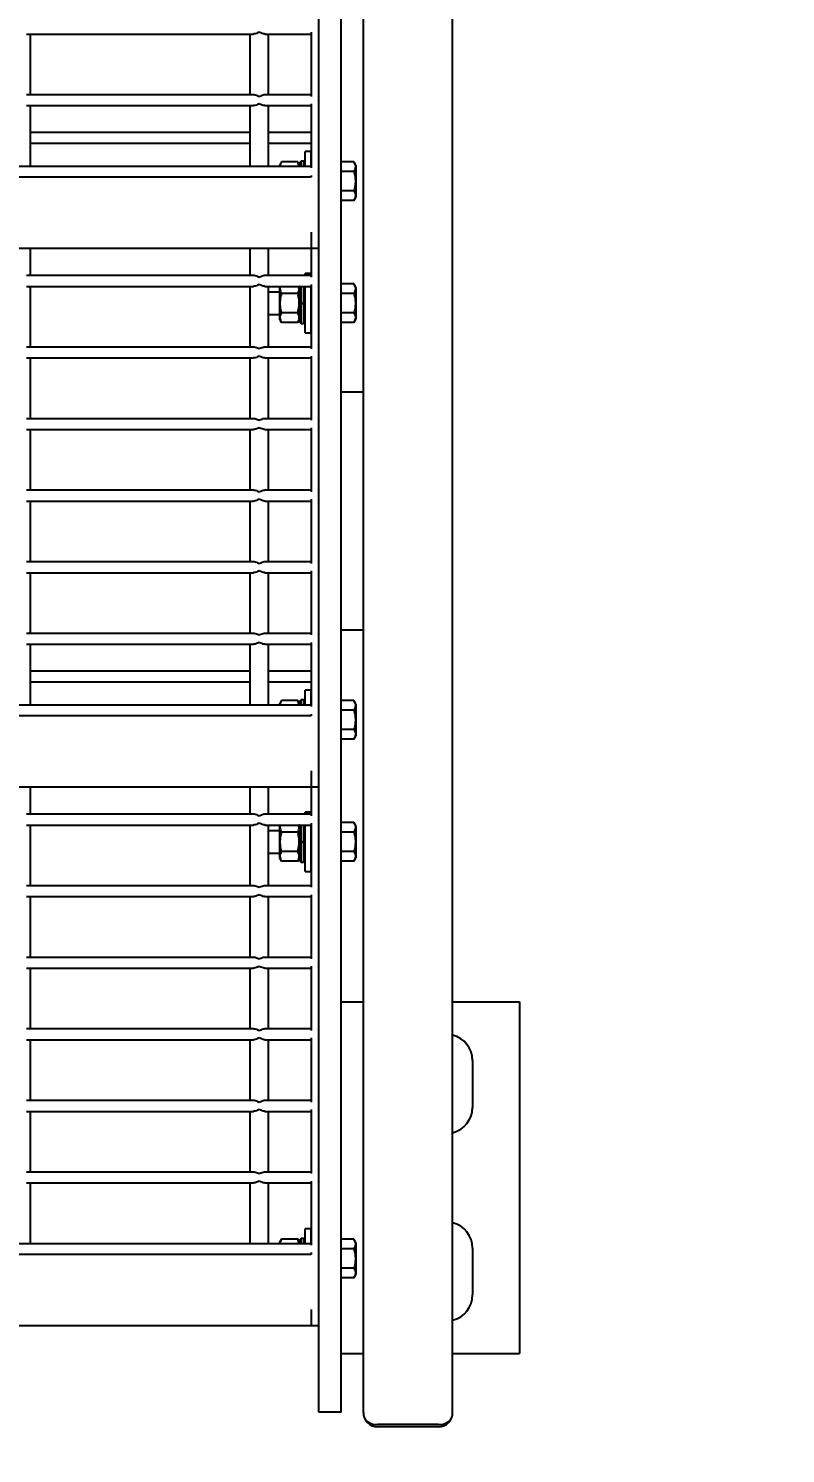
# Model space of a CAD drawing. Header units: millimetres. Extents: x 1293 to 41893, y 1011 to 26911.
# Drawn here: x 13550.1 to 13765.4, y 11144.3 to 11549.6 of the extents above; entities that cross this region are included whole.
import ezdxf

# ---------------------------------------------------------------- set-up
doc = ezdxf.new("R2010")
doc.units = ezdxf.units.MM
doc.header["$LTSCALE"] = 50
doc.layers.add('CAPA_1', color=7, linetype='Continuous')
doc.styles.add('SLDTEXTSTYLE0', font='TXT', dxfattribs={"width": 0.75})
doc.dimstyles.new('SLDDIMSTYLE0', dxfattribs={"dimtxt": 100, "dimasz": 100, "dimexe": 0, "dimexo": 0.0625, "dimgap": 25, "dimtad": 2, "dimdec": 0, "dimlfac": 1.5, "dimrnd": 1e-09, "dimzin": 12, "dimdsep": 46, "dimtxsty": 'SLDTEXTSTYLE0', "dimsah": 1, "dimcen": 0.09, "dimadec": 0, "dimazin": 3, "dimtfac": 1, "dimtdec": 0, "dimtofl": 0, "dimtmove": 0, "dimatfit": 3, "dimfxl": 1, "dimfrac": 2, "dimtolj": 1, "dimtzin": 12, "dimarcsym": 0})

# ---------------------------------------------------------------- blocks, each defined once
blk = doc.blocks.new('_D_19')
at = {"layer": 'CAPA_1', "transparency": 16777216}
for p, q in [((16745.16, 13594.82), (16745.16, 10791.15)), ((13378.61, 10942.55), (13378.61, 10791.15)), ((13378.61, 10841.15), (16745.16, 10841.15))]:
    blk.add_line(p, q, dxfattribs=at)
for points in [[(13378.61, 10841.15), (13478.61, 10825.76), (13478.61, 10856.53)], [(16745.16, 10841.15), (16645.16, 10856.53), (16645.16, 10825.76)]]:
    blk.add_solid(points, dxfattribs=at)
at = {"layer": 'CAPA_1', "transparency": 16777216, "insert": (14914.11, 10970.05), "char_height": 100, "attachment_point": 1, "style": 'SLDTEXTSTYLE0'}
blk.add_mtext('5050', dxfattribs=at)

msp = doc.modelspace()

# ---------------------------------------------------------------- linework, layer by layer
at = {"color": 7, "linetype": 'Continuous', "lineweight": 25}
for p, q in [((13638.9601497, 11156.0549012), (13638.9601497, 13213.1732064)), ((13632.6101497, 11156.0549012), (13632.6101497, 13206.5065398)), ((13645.3101497, 11155.9260983), (13645.3101497, 13202.969236)), ((13670.7101497, 11155.9260983), (13670.7101497, 13202.969236)), ((13549.5343163, 11548.0159869), (13614.0926497, 11548.0159869)), ((13550.5926497, 11530.8309869), (13550.5926497, 11548.0159869)), ((13613.0343163, 11548.0159869), (13613.0343163, 11530.8309869)), ((13617.2676497, 11548.0159869), (13630.4968163, 11548.0159869)), ((13618.325983, 11530.8309869), (13618.325983, 11548.0159869)), ((13630.4968163, 11548.5451535), (13630.4968163, 11530.3018202)), ((13549.5343163, 11530.8309869), (13614.0926497, 11530.8309869)), ((13549.5343163, 11527.6559869), (13614.0926497, 11527.6559869)), ((13550.5926497, 11510.4709869), (13550.5926497, 11527.6559869)), ((13613.0343163, 11527.6559869), (13613.0343163, 11510.4709869)), ((13617.2676497, 11530.8309869), (13630.4968163, 11530.8309869)), ((13617.2676497, 11527.6559869), (13630.4968163, 11527.6559869)), ((13618.325983, 11510.4709869), (13618.325983, 11527.6559869)), ((13630.4968163, 11528.1851535), (13630.4968163, 11509.9418202)), ((13550.5926497, 11520.1420983), (13613.0343163, 11520.1420983)), ((13618.325983, 11520.1420983), (13630.4968163, 11520.1420983)), ((13550.5926497, 11516.9670983), (13613.0343163, 11516.9670983)), ((13618.325983, 11516.9670983), (13630.4968163, 11516.9670983)), ((13622.0031635, 11511.6409869), (13621.5505663, 11510.8570655)), ((13626.6542191, 11511.6409869), (13622.0031635, 11511.6409869)), ((13627.1068163, 11510.8570655), (13626.6542191, 11511.6409869)), ((13627.0422738, 11510.4709869), (13626.6542191, 11511.6409869)), ((13627.635983, 11511.8909869), (13627.1068163, 11511.3618202)), ((13627.1068163, 11511.3618202), (13627.1068163, 11510.4709869)), ((13628.270983, 11511.8909869), (13627.635983, 11511.8909869)), ((13627.635983, 11510.4709869), (13627.635983, 11511.8909869)), ((13628.8001497, 11511.3618202), (13628.270983, 11511.8909869)), ((13628.270983, 11511.8909869), (13628.270983, 11510.4709869)), ((13630.493483, 11514.6043202), (13628.8001497, 11514.6043202)), ((13628.8001497, 11510.4709869), (13628.8001497, 11514.6043202)), ((13630.493483, 11510.4709869), (13630.493483, 11514.6043202)), ((13642.6264481, 11511.6369149), (13638.9601497, 11511.6369149)), ((13643.193483, 11510.6547815), (13642.6264481, 11511.6369149)), ((13126.7301497, 11510.4709869), (13630.4968163, 11510.4709869)), ((13630.4968163, 11507.2959869), (13126.7301497, 11507.2959869)), ((13621.5505663, 11510.4709869), (13621.5505663, 11510.8570655)), ((13630.4968163, 11507.8251535), (13630.4968163, 11507.2959869)), ((13642.6264481, 11508.8872842), (13638.9601497, 11508.8872842)), ((13643.193483, 11510.6547815), (13643.193483, 11501.6205256)), ((13642.6264481, 11503.3880229), (13638.9601497, 11503.3880229)), ((13642.6264481, 11500.6383922), (13638.9601497, 11500.6383922)), ((13642.6264481, 11500.6383922), (13643.193483, 11501.6205256)), ((13630.4968163, 11491.6389869), (13630.4968163, 11478.8929316)), ((13124.6101497, 11487.0843202), (13632.6168163, 11487.0843202)), ((13550.5926497, 11479.4220983), (13550.5926497, 11487.0843202)), ((13613.0343163, 11487.0843202), (13613.0343163, 11479.4220983)), ((13618.325983, 11479.4220983), (13618.325983, 11487.0843202)), ((13549.5343163, 11479.4220983), (13614.0926497, 11479.4220983)), ((13617.2676497, 11479.4220983), (13630.4968163, 11479.4220983)), ((13630.493483, 11479.9287649), (13628.8001497, 11479.9287649)), ((13628.8001497, 11479.4220983), (13628.8001497, 11479.9287649)), ((13630.493483, 11479.4220983), (13630.493483, 11479.9287649)), ((13549.5343163, 11476.2470983), (13614.0926497, 11476.2470983)), ((13550.5926497, 11459.0620983), (13550.5926497, 11476.2470983)), ((13613.0343163, 11476.2470983), (13613.0343163, 11459.0620983)), ((13617.2676497, 11476.2470983), (13630.4968163, 11476.2470983)), ((13618.325983, 11459.0620983), (13618.325983, 11476.2470983)), ((13621.5884336, 11476.2470983), (13621.5505663, 11476.1815102)), ((13621.5505663, 11466.7426863), (13621.5505663, 11476.1815102)), ((13627.1068163, 11476.1815102), (13627.0689491, 11476.2470983)), ((13627.1068163, 11476.2470983), (13627.1068163, 11471.4620983)), ((13627.635983, 11471.4620983), (13627.635983, 11476.2470983)), ((13628.270983, 11476.2470983), (13628.270983, 11471.4620983)), ((13628.8001497, 11462.9954316), (13628.8001497, 11476.2470983)), ((13630.493483, 11462.9954316), (13630.493483, 11476.2470983)), ((13630.4968163, 11476.7762649), (13630.4968163, 11458.5329316)), ((13642.6264481, 11476.9613596), (13638.9601497, 11476.9613596)), ((13643.193483, 11475.9792262), (13642.6264481, 11476.9613596)), ((13643.193483, 11475.9792262), (13643.193483, 11466.9449703)), ((13621.5505663, 11474.6370983), (13618.325983, 11474.6370983)), ((13626.6577424, 11474.2076659), (13621.9996403, 11474.2076659)), ((13627.1068163, 11471.4620983), (13628.8001497, 11471.4620983)), ((13627.1068163, 11471.4318423), (13627.635983, 11471.436009)), ((13627.1068163, 11471.4249375), (13627.1068163, 11466.2379316)), ((13627.635983, 11471.4167964), (13627.1068163, 11471.4209631)), ((13628.270983, 11471.436009), (13627.635983, 11471.436009)), ((13627.635983, 11465.7087649), (13627.635983, 11471.4167964)), ((13627.635983, 11471.4167964), (13628.270983, 11471.4167964)), ((13628.270983, 11471.436009), (13628.8001497, 11471.4318423)), ((13628.8001497, 11471.4209631), (13628.270983, 11471.4167964)), ((13628.270983, 11471.4167964), (13628.270983, 11465.7087649)), ((13630.4968163, 11474.6370983), (13630.493483, 11474.6370983)), ((13642.6264481, 11474.2117289), (13638.9601497, 11474.2117289)), ((13618.325983, 11468.2870983), (13621.5505663, 11468.2870983)), ((13621.5505663, 11466.7426863), (13622.0031635, 11465.9587649)), ((13626.6577424, 11468.7165306), (13621.9996403, 11468.7165306)), ((13626.6542191, 11465.9587649), (13627.1068163, 11466.7426863)), ((13630.493483, 11468.2870983), (13630.4968163, 11468.2870983)), ((13642.6264481, 11468.7124676), (13638.9601497, 11468.7124676)), ((13642.6264481, 11465.9628369), (13643.193483, 11466.9449703)), ((13626.6542191, 11465.9587649), (13622.0031635, 11465.9587649)), ((13627.1068163, 11466.2379316), (13627.635983, 11465.7087649)), ((13627.635983, 11465.7087649), (13628.270983, 11465.7087649)), ((13628.270983, 11465.7087649), (13628.8001497, 11466.2379316)), ((13628.8001497, 11462.9954316), (13630.493483, 11462.9954316)), ((13642.6264481, 11465.9628369), (13638.9601497, 11465.9628369)), ((13549.5343163, 11459.0620983), (13614.0926497, 11459.0620983)), ((13617.2676497, 11459.0620983), (13630.4968163, 11459.0620983)), ((13549.5343163, 11455.8870983), (13614.0926497, 11455.8870983)), ((13550.5926497, 11438.7020983), (13550.5926497, 11455.8870983)), ((13613.0343163, 11455.8870983), (13613.0343163, 11438.7020983)), ((13617.2676497, 11455.8870983), (13630.4968163, 11455.8870983)), ((13618.325983, 11438.7020983), (13618.325983, 11455.8870983)), ((13630.4968163, 11456.4162649), (13630.4968163, 11438.1729316)), ((13638.9601497, 11446.2620983), (13645.3101497, 11446.2620983)), ((13549.5343163, 11438.7020983), (13614.0926497, 11438.7020983)), ((13617.2676497, 11438.7020983), (13630.4968163, 11438.7020983)), ((13549.5343163, 11435.5270983), (13614.0926497, 11435.5270983)), ((13550.5926497, 11418.3420983), (13550.5926497, 11435.5270983)), ((13613.0343163, 11435.5270983), (13613.0343163, 11418.3420983)), ((13617.2676497, 11435.5270983), (13630.4968163, 11435.5270983)), ((13618.325983, 11418.3420983), (13618.325983, 11435.5270983)), ((13630.4968163, 11436.0562649), (13630.4968163, 11417.8129316)), ((13549.5343163, 11418.3420983), (13614.0926497, 11418.3420983)), ((13617.2676497, 11418.3420983), (13630.4968163, 11418.3420983)), ((13549.5343163, 11415.1670983), (13614.0926497, 11415.1670983)), ((13550.5926497, 11397.9820983), (13550.5926497, 11415.1670983)), ((13613.0343163, 11415.1670983), (13613.0343163, 11397.9820983)), ((13617.2676497, 11415.1670983), (13630.4968163, 11415.1670983)), ((13618.325983, 11397.9820983), (13618.325983, 11415.1670983)), ((13630.4968163, 11415.6962649), (13630.4968163, 11397.4529316)), ((13549.5343163, 11397.9820983), (13614.0926497, 11397.9820983)), ((13617.2676497, 11397.9820983), (13630.4968163, 11397.9820983)), ((13549.5343163, 11394.8070983), (13614.0926497, 11394.8070983)), ((13550.5926497, 11377.6220983), (13550.5926497, 11394.8070983)), ((13613.0343163, 11394.8070983), (13613.0343163, 11377.6220983)), ((13617.2676497, 11394.8070983), (13630.4968163, 11394.8070983)), ((13618.325983, 11377.6220983), (13618.325983, 11394.8070983)), ((13630.4968163, 11395.3362649), (13630.4968163, 11377.0929316)), ((13549.5343163, 11377.6220983), (13614.0926497, 11377.6220983)), ((13617.2676497, 11377.6220983), (13630.4968163, 11377.6220983)), ((13638.9601497, 11378.5287649), (13645.3101497, 11378.5287649)), ((13549.5343163, 11374.4470983), (13614.0926497, 11374.4470983)), ((13550.5926497, 11357.2620983), (13550.5926497, 11374.4470983)), ((13613.0343163, 11374.4470983), (13613.0343163, 11357.2620983)), ((13617.2676497, 11374.4470983), (13630.4968163, 11374.4470983)), ((13618.325983, 11357.2620983), (13618.325983, 11374.4470983)), ((13630.4968163, 11374.9762649), (13630.4968163, 11356.7329316)), ((13550.5926497, 11366.9332096), (13613.0343163, 11366.9332096)), ((13618.325983, 11366.9332096), (13630.4968163, 11366.9332096)), ((13550.5926497, 11363.7582096), (13613.0343163, 11363.7582096)), ((13618.325983, 11363.7582096), (13630.4968163, 11363.7582096)), ((13630.493483, 11361.3954316), (13628.8001497, 11361.3954316)), ((13628.8001497, 11357.2620983), (13628.8001497, 11361.3954316)), ((13630.493483, 11357.2620983), (13630.493483, 11361.3954316)), ((13126.7301497, 11357.2620983), (13630.4968163, 11357.2620983)), ((13622.0031635, 11358.4320983), (13621.5505663, 11357.6481769)), ((13621.5505663, 11357.2620983), (13621.5505663, 11357.6481769)), ((13626.6542191, 11358.4320983), (13622.0031635, 11358.4320983)), ((13627.1068163, 11357.6481769), (13626.6542191, 11358.4320983)), ((13627.0422738, 11357.2620983), (13626.6542191, 11358.4320983)), ((13627.635983, 11358.6820983), (13627.1068163, 11358.1529316)), ((13627.1068163, 11358.1529316), (13627.1068163, 11357.2620983)), ((13628.270983, 11358.6820983), (13627.635983, 11358.6820983)), ((13627.635983, 11357.2620983), (13627.635983, 11358.6820983)), ((13628.8001497, 11358.1529316), (13628.270983, 11358.6820983)), ((13628.270983, 11358.6820983), (13628.270983, 11357.2620983)), ((13642.6264481, 11358.4280262), (13638.9601497, 11358.4280262)), ((13643.193483, 11357.4458929), (13642.6264481, 11358.4280262)), ((13643.193483, 11357.4458929), (13643.193483, 11348.4116369)), ((13630.4968163, 11354.0870983), (13126.7301497, 11354.0870983)), ((13630.4968163, 11354.6162649), (13630.4968163, 11354.0870983)), ((13642.6264481, 11355.6783956), (13638.9601497, 11355.6783956)), ((13642.6264481, 11350.1791343), (13638.9601497, 11350.1791343)), ((13642.6264481, 11347.4295036), (13638.9601497, 11347.4295036)), ((13642.6264481, 11347.4295036), (13643.193483, 11348.4116369)), ((13630.4968163, 11338.4300983), (13630.4968163, 11325.684043)), ((13124.6101497, 11333.8754316), (13632.6168163, 11333.8754316)), ((13550.5926497, 11326.2132096), (13550.5926497, 11333.8754316)), ((13613.0343163, 11333.8754316), (13613.0343163, 11326.2132096)), ((13618.325983, 11326.2132096), (13618.325983, 11333.8754316)), ((13549.5343163, 11326.2132096), (13614.0926497, 11326.2132096)), ((13617.2676497, 11326.2132096), (13630.4968163, 11326.2132096)), ((13630.493483, 11326.7198763), (13628.8001497, 11326.7198763)), ((13628.8001497, 11326.2132096), (13628.8001497, 11326.7198763)), ((13630.493483, 11326.2132096), (13630.493483, 11326.7198763)), ((13549.5343163, 11323.0382096), (13614.0926497, 11323.0382096)), ((13550.5926497, 11305.8532096), (13550.5926497, 11323.0382096)), ((13613.0343163, 11323.0382096), (13613.0343163, 11305.8532096)), ((13617.2676497, 11323.0382096), (13630.4968163, 11323.0382096)), ((13618.325983, 11305.8532096), (13618.325983, 11323.0382096)), ((13621.5505663, 11321.4282096), (13618.325983, 11321.4282096)), ((13621.5884336, 11323.0382096), (13621.5505663, 11322.9726216)), ((13621.5505663, 11313.5337976), (13621.5505663, 11322.9726216)), ((13626.6577424, 11320.9987773), (13621.9996403, 11320.9987773)), ((13627.1068163, 11322.9726216), (13627.0689491, 11323.0382096)), ((13627.1068163, 11323.0382096), (13627.1068163, 11318.2532096)), ((13627.635983, 11318.2532096), (13627.635983, 11323.0382096)), ((13628.270983, 11323.0382096), (13628.270983, 11318.2532096)), ((13628.8001497, 11309.786543), (13628.8001497, 11323.0382096)), ((13630.493483, 11309.786543), (13630.493483, 11323.0382096)), ((13630.4968163, 11321.4282096), (13630.493483, 11321.4282096)), ((13630.4968163, 11323.5673763), (13630.4968163, 11305.324043)), ((13642.6264481, 11323.7524709), (13638.9601497, 11323.7524709)), ((13642.6264481, 11321.0028403), (13638.9601497, 11321.0028403)), ((13643.193483, 11322.7703376), (13642.6264481, 11323.7524709)), ((13643.193483, 11322.7703376), (13643.193483, 11313.7360817)), ((13627.1068163, 11318.2532096), (13628.8001497, 11318.2532096)), ((13627.1068163, 11318.2229537), (13627.635983, 11318.2271204)), ((13627.1068163, 11318.2160489), (13627.1068163, 11313.029043)), ((13627.635983, 11318.2079078), (13627.1068163, 11318.2120745)), ((13628.270983, 11318.2271204), (13627.635983, 11318.2271204)), ((13627.635983, 11312.4998763), (13627.635983, 11318.2079078)), ((13627.635983, 11318.2079078), (13628.270983, 11318.2079078)), ((13628.270983, 11318.2271204), (13628.8001497, 11318.2229537)), ((13628.8001497, 11318.2120745), (13628.270983, 11318.2079078)), ((13628.270983, 11318.2079078), (13628.270983, 11312.4998763)), ((13618.325983, 11315.0782096), (13621.5505663, 11315.0782096)), ((13621.5505663, 11313.5337976), (13622.0031635, 11312.7498763)), ((13626.6577424, 11315.507642), (13621.9996403, 11315.507642)), ((13626.6542191, 11312.7498763), (13622.0031635, 11312.7498763)), ((13626.6542191, 11312.7498763), (13627.1068163, 11313.5337976)), ((13627.1068163, 11313.029043), (13627.635983, 11312.4998763)), ((13628.270983, 11312.4998763), (13628.8001497, 11313.029043)), ((13630.493483, 11315.0782096), (13630.4968163, 11315.0782096)), ((13642.6264481, 11315.503579), (13638.9601497, 11315.503579)), ((13642.6264481, 11312.7539483), (13638.9601497, 11312.7539483)), ((13642.6264481, 11312.7539483), (13643.193483, 11313.7360817)), ((13627.635983, 11312.4998763), (13628.270983, 11312.4998763)), ((13628.8001497, 11309.786543), (13630.493483, 11309.786543)), ((13549.5343163, 11305.8532096), (13614.0926497, 11305.8532096)), ((13617.2676497, 11305.8532096), (13630.4968163, 11305.8532096)), ((13549.5343163, 11302.6782096), (13614.0926497, 11302.6782096)), ((13550.5926497, 11285.4932096), (13550.5926497, 11302.6782096)), ((13613.0343163, 11302.6782096), (13613.0343163, 11285.4932096)), ((13617.2676497, 11302.6782096), (13630.4968163, 11302.6782096)), ((13618.325983, 11285.4932096), (13618.325983, 11302.6782096)), ((13630.4968163, 11303.2073763), (13630.4968163, 11284.964043)), ((13549.5343163, 11285.4932096), (13614.0926497, 11285.4932096)), ((13617.2676497, 11285.4932096), (13630.4968163, 11285.4932096)), ((13549.5343163, 11282.3182096), (13614.0926497, 11282.3182096)), ((13550.5926497, 11265.1332096), (13550.5926497, 11282.3182096)), ((13613.0343163, 11282.3182096), (13613.0343163, 11265.1332096)), ((13617.2676497, 11282.3182096), (13630.4968163, 11282.3182096)), ((13618.325983, 11265.1332096), (13618.325983, 11282.3182096)), ((13630.4968163, 11282.8473763), (13630.4968163, 11264.604043)), ((13638.9601497, 11272.7215679), (13645.3101497, 11272.7215679)), ((13670.7101497, 11272.7215679), (13689.7601497, 11272.7215679)), ((13689.7601497, 11272.7215679), (13689.7601497, 11172.7215679)), ((13549.5343163, 11265.1332096), (13614.0926497, 11265.1332096)), ((13617.2676497, 11265.1332096), (13630.4968163, 11265.1332096)), ((13549.5343163, 11261.9582096), (13614.0926497, 11261.9582096)), ((13550.5926497, 11244.7732096), (13550.5926497, 11261.9582096)), ((13613.0343163, 11261.9582096), (13613.0343163, 11244.7732096)), ((13617.2676497, 11261.9582096), (13630.4968163, 11261.9582096)), ((13618.325983, 11244.7732096), (13618.325983, 11261.9582096)), ((13630.4968163, 11262.4873763), (13630.4968163, 11244.244043)), ((13676.368483, 11256.0549012), (13676.368483, 11242.7215679)), ((13549.5343163, 11244.7732096), (13614.0926497, 11244.7732096)), ((13617.2676497, 11244.7732096), (13630.4968163, 11244.7732096)), ((13549.5343163, 11241.5982096), (13614.0926497, 11241.5982096)), ((13550.5926497, 11224.4132096), (13550.5926497, 11241.5982096)), ((13613.0343163, 11241.5982096), (13613.0343163, 11224.4132096)), ((13617.2676497, 11241.5982096), (13630.4968163, 11241.5982096)), ((13618.325983, 11224.4132096), (13618.325983, 11241.5982096)), ((13630.4968163, 11242.1273763), (13630.4968163, 11223.884043)), ((13549.5343163, 11224.4132096), (13614.0926497, 11224.4132096)), ((13617.2676497, 11224.4132096), (13630.4968163, 11224.4132096)), ((13549.5343163, 11221.2382096), (13614.0926497, 11221.2382096)), ((13550.5926497, 11204.0532096), (13550.5926497, 11221.2382096)), ((13613.0343163, 11221.2382096), (13613.0343163, 11204.0532096)), ((13617.2676497, 11221.2382096), (13630.4968163, 11221.2382096)), ((13618.325983, 11204.0532096), (13618.325983, 11221.2382096)), ((13630.4968163, 11221.7673763), (13630.4968163, 11203.524043)), ((13630.493483, 11208.186543), (13628.8001497, 11208.186543)), ((13628.8001497, 11204.0532096), (13628.8001497, 11208.186543)), ((13630.493483, 11204.0532096), (13630.493483, 11208.186543)), ((13126.7301497, 11204.0532096), (13630.4968163, 11204.0532096)), ((13622.0031635, 11205.2232096), (13621.5505663, 11204.4392883)), ((13621.5505663, 11204.0532096), (13621.5505663, 11204.4392883)), ((13626.6542191, 11205.2232096), (13622.0031635, 11205.2232096)), ((13627.1068163, 11204.4392883), (13626.6542191, 11205.2232096)), ((13627.0422738, 11204.0532096), (13626.6542191, 11205.2232096)), ((13627.635983, 11205.4732096), (13627.1068163, 11204.944043)), ((13627.1068163, 11204.944043), (13627.1068163, 11204.0532096)), ((13628.270983, 11205.4732096), (13627.635983, 11205.4732096)), ((13627.635983, 11204.0532096), (13627.635983, 11205.4732096)), ((13628.8001497, 11204.944043), (13628.270983, 11205.4732096)), ((13628.270983, 11205.4732096), (13628.270983, 11204.0532096)), ((13642.6264481, 11205.2191376), (13638.9601497, 11205.2191376)), ((13643.193483, 11204.2370043), (13642.6264481, 11205.2191376)), ((13643.193483, 11204.2370043), (13643.193483, 11195.2027483)), ((13630.4968163, 11200.8782096), (13126.7301497, 11200.8782096)), ((13630.4968163, 11201.4073763), (13630.4968163, 11200.8782096)), ((13642.6264481, 11202.469507), (13638.9601497, 11202.469507)), ((13676.368483, 11202.7215679), (13676.368483, 11189.3882346)), ((13642.6264481, 11196.9702456), (13638.9601497, 11196.9702456)), ((13642.6264481, 11194.220615), (13643.193483, 11195.2027483)), ((13642.6264481, 11194.220615), (13638.9601497, 11194.220615)), ((13630.4968163, 11185.2212096), (13630.4968163, 11180.666543)), ((13124.6101497, 11180.666543), (13632.6168163, 11180.666543)), ((13638.9601497, 11172.7215679), (13645.3101497, 11172.7215679)), ((13670.7101497, 11172.7215679), (13689.7601497, 11172.7215679)), ((13638.9601497, 11156.0549012), (13632.6101497, 11156.0549012)), ((13666.6461497, 11152.509587), (13649.3741497, 11152.509587)), ((13666.6461497, 11151.8620983), (13649.3741497, 11151.8620983))]:
    msp.add_line(p, q, dxfattribs=at)
for centre, radius, start, end in [((13668.9601497, 11256.0549012), 7.4083333, 0, 76.336423637), ((13668.9601497, 11242.7215679), 7.4083333, 283.663576363, 0), ((13668.9601497, 11202.7215679), 7.4083333, 0, 76.336423637), ((13668.9601497, 11189.3882346), 7.4083333, 283.663576363, 360), ((13649.3741497, 11155.9260983), 4.064, 180, 270.000001124), ((13666.6461497, 11155.9260983), 4.064, 270, 359.9999824), ((13649.1834811, 11157.4509677), 4.9450579, 229.786328259, 272.209723942), ((13666.8368182, 11157.4509677), 4.9450579, 267.790276058, 310.213671741)]:
    msp.add_arc(centre, radius, start, end, dxfattribs=at)
for points, knots in [([(13615.6801497, 11548.5451535), (13615.6775937, 11548.5440104), (13615.5305874, 11548.4782619), (13615.1377017, 11548.3051115), (13614.5938885, 11548.0746492), (13614.2305766, 11548.0321291), (13614.0926497, 11548.0159869)], [0, 0, 0, 0, 0.0046934742, 0.2699426106, 0.7228425567, 1, 1, 1, 1]), ([(13617.2676497, 11548.0159869), (13617.1297227, 11548.0321291), (13616.7664109, 11548.0746492), (13616.2225977, 11548.3051115), (13615.8297119, 11548.4782619), (13615.6827057, 11548.5440104), (13615.6801497, 11548.5451535)], [0, 0, 0, 0, 0.2771574433, 0.7300573894, 0.9953065258, 1, 1, 1, 1]), ([(13614.0926497, 11530.8309869), (13614.2305766, 11530.8148446), (13614.5938885, 11530.7723245), (13615.1377017, 11530.5418623), (13615.5305874, 11530.3687119), (13615.6775937, 11530.3029634), (13615.6801497, 11530.3018202)], [0, 0, 0, 0, 0.2771574433, 0.7300573894, 0.9953065258, 1, 1, 1, 1]), ([(13615.6801497, 11528.1851535), (13615.6775937, 11528.1840104), (13615.5305874, 11528.1182619), (13615.1377017, 11527.9451115), (13614.5938885, 11527.7146492), (13614.2305766, 11527.6721291), (13614.0926497, 11527.6559869)], [0, 0, 0, 0, 0.0046934742, 0.2699426106, 0.7228425567, 1, 1, 1, 1]), ([(13615.6801497, 11530.3018202), (13615.6827057, 11530.3029634), (13615.8297119, 11530.3687119), (13616.2225977, 11530.5418623), (13616.7664109, 11530.7723245), (13617.1297227, 11530.8148446), (13617.2676497, 11530.8309869)], [0, 0, 0, 0, 0.0046934742, 0.2699426106, 0.7228425567, 1, 1, 1, 1]), ([(13617.2676497, 11527.6559869), (13617.1297227, 11527.6721291), (13616.7664109, 11527.7146492), (13616.2225977, 11527.9451115), (13615.8297119, 11528.1182619), (13615.6827057, 11528.1840104), (13615.6801497, 11528.1851535)], [0, 0, 0, 0, 0.2771574433, 0.73005738938, 0.99530652578, 1, 1, 1, 1]), ([(13622.0031635, 11511.6409869), (13621.8715492, 11511.401972), (13621.660131, 11511.0180314), (13621.6300227, 11510.620894), (13621.6186578, 11510.4709869)], [0, 0, 0, 0, 0.62253099059, 1, 1, 1, 1]), ([(13642.6264481, 11511.6369149), (13642.7483577, 11511.398409), (13642.9948207, 11510.9162254), (13643.1315921, 11509.9804209), (13642.8220478, 11509.3105641), (13642.6264481, 11508.8872842)], [0, 0, 0, 0, 0.2648633469, 0.5354700776, 1, 1, 1, 1]), ([(13642.6264481, 11508.8872842), (13642.6907196, 11508.6512578), (13642.8768835, 11507.9676028), (13643.0626653, 11506.7947137), (13643.0644377, 11505.1686425), (13642.7884668, 11504.0467001), (13642.6264481, 11503.3880229)], [0, 0, 0, 0, 0.1315464599, 0.3810267709, 0.6366091688, 1, 1, 1, 1]), ([(13642.6264481, 11503.3880229), (13642.7483577, 11503.149517), (13642.9948207, 11502.6673335), (13643.1315921, 11501.7315289), (13642.8220478, 11501.0616721), (13642.6264481, 11500.6383922)], [0, 0, 0, 0, 0.2648633469, 0.5354700776, 1, 1, 1, 1]), ([(13614.0926497, 11479.4220983), (13614.2305766, 11479.405956), (13614.5938885, 11479.3634359), (13615.1377017, 11479.1329737), (13615.5305874, 11478.9598232), (13615.6775937, 11478.8940748), (13615.6801497, 11478.8929316)], [0, 0, 0, 0, 0.2771574433, 0.7300573894, 0.9953065258, 1, 1, 1, 1]), ([(13615.6801497, 11478.8929316), (13615.6827057, 11478.8940748), (13615.8297119, 11478.9598232), (13616.2225977, 11479.1329737), (13616.7664109, 11479.3634359), (13617.1297227, 11479.405956), (13617.2676497, 11479.4220983)], [0, 0, 0, 0, 0.0046934742, 0.2699426106, 0.7228425567, 1, 1, 1, 1]), ([(13615.6801497, 11476.7762649), (13615.6775937, 11476.7751218), (13615.5305874, 11476.7093733), (13615.1377017, 11476.5362228), (13614.5938885, 11476.3057606), (13614.2305766, 11476.2632405), (13614.0926497, 11476.2470983)], [0, 0, 0, 0, 0.0046934742, 0.2699426106, 0.7228425567, 1, 1, 1, 1]), ([(13617.2676497, 11476.2470983), (13617.1297227, 11476.2632405), (13616.7664109, 11476.3057606), (13616.2225977, 11476.5362228), (13615.8297119, 11476.7093733), (13615.6827057, 11476.7751218), (13615.6801497, 11476.7762649)], [0, 0, 0, 0, 0.2771574433, 0.73005738938, 0.99530652578, 1, 1, 1, 1]), ([(13621.6803056, 11476.2470983), (13621.6797317, 11476.2458231), (13621.5684656, 11475.9986353), (13621.5170585, 11475.3017976), (13621.8127725, 11474.6313411), (13621.9996403, 11474.2076659)], [0, 0, 0, 0, 0.0019050038, 0.3692833919, 1, 1, 1, 1]), ([(13626.6577424, 11474.2076659), (13626.7768059, 11474.4465159), (13627.0175173, 11474.9293999), (13627.1555831, 11475.625134), (13626.9716902, 11476.0598311), (13626.8924692, 11476.2470983)], [0, 0, 0, 0, 0.3577842349, 0.7233338549, 1, 1, 1, 1]), ([(13642.6264481, 11476.9613596), (13642.7483577, 11476.7228537), (13642.9948207, 11476.2406701), (13643.1315921, 11475.3048656), (13642.8220478, 11474.6350088), (13642.6264481, 11474.2117289)], [0, 0, 0, 0, 0.2648633469, 0.5354700776, 1, 1, 1, 1]), ([(13621.9996403, 11474.2076659), (13621.93731, 11473.9788728), (13621.7528743, 11473.3018737), (13621.5658714, 11472.1355738), (13621.5608705, 11470.5047556), (13621.8371753, 11469.3786635), (13621.9996403, 11468.7165306)], [0, 0, 0, 0, 0.1277165798, 0.3779136182, 0.6342182989, 1, 1, 1, 1]), ([(13626.6577424, 11468.7165306), (13626.8202197, 11469.3786652), (13627.0936931, 11470.4931351), (13627.0926236, 11472.1234099), (13626.907638, 11473.2903765), (13626.7200711, 11473.9788765), (13626.6577424, 11474.2076659)], [0, 0, 0, 0, 0.365780177, 0.6156618098, 0.8722839524, 1, 1, 1, 1]), ([(13642.6264481, 11474.2117289), (13642.6907196, 11473.9757025), (13642.8768835, 11473.2920475), (13643.0626653, 11472.1191584), (13643.0644377, 11470.4930873), (13642.7884668, 11469.3711448), (13642.6264481, 11468.7124676)], [0, 0, 0, 0, 0.1315464599, 0.3810267709, 0.6366091688, 1, 1, 1, 1]), ([(13621.9996403, 11468.7165306), (13621.8779295, 11468.4775629), (13621.6318664, 11467.9944411), (13621.4958345, 11467.0558231), (13621.8066122, 11466.3837914), (13622.0031635, 11465.9587649)], [0, 0, 0, 0, 0.2645663682, 0.5348749116, 1, 1, 1, 1]), ([(13626.6542191, 11465.9587649), (13626.7765282, 11466.197933), (13627.0237936, 11466.681446), (13627.1623313, 11467.6199801), (13626.8531318, 11468.2919188), (13626.6577424, 11468.7165306)], [0, 0, 0, 0, 0.2648580026, 0.535448761, 1, 1, 1, 1]), ([(13642.6264481, 11468.7124676), (13642.7483577, 11468.4739617), (13642.9948207, 11467.9917782), (13643.1315921, 11467.0559736), (13642.8220478, 11466.3861168), (13642.6264481, 11465.9628369)], [0, 0, 0, 0, 0.2648633469, 0.5354700776, 1, 1, 1, 1]), ([(13614.0926497, 11459.0620983), (13614.2305766, 11459.045956), (13614.5938885, 11459.0034359), (13615.1377017, 11458.7729737), (13615.5305874, 11458.5998232), (13615.6775937, 11458.5340748), (13615.6801497, 11458.5329316)], [0, 0, 0, 0, 0.2771574433, 0.7300573894, 0.9953065258, 1, 1, 1, 1]), ([(13615.6801497, 11458.5329316), (13615.6827057, 11458.5340748), (13615.8297119, 11458.5998232), (13616.2225977, 11458.7729737), (13616.7664109, 11459.0034359), (13617.1297227, 11459.045956), (13617.2676497, 11459.0620983)], [0, 0, 0, 0, 0.0046934742, 0.2699426106, 0.7228425567, 1, 1, 1, 1]), ([(13615.6801497, 11456.4162649), (13615.6775937, 11456.4151218), (13615.5305874, 11456.3493733), (13615.1377017, 11456.1762228), (13614.5938885, 11455.9457606), (13614.2305766, 11455.9032405), (13614.0926497, 11455.8870983)], [0, 0, 0, 0, 0.0046934742, 0.2699426106, 0.7228425567, 1, 1, 1, 1]), ([(13617.2676497, 11455.8870983), (13617.1297227, 11455.9032405), (13616.7664109, 11455.9457606), (13616.2225977, 11456.1762228), (13615.8297119, 11456.3493733), (13615.6827057, 11456.4151218), (13615.6801497, 11456.4162649)], [0, 0, 0, 0, 0.2771574433, 0.7300573894, 0.9953065258, 1, 1, 1, 1]), ([(13614.0926497, 11438.7020983), (13614.2305766, 11438.685956), (13614.5938885, 11438.6434359), (13615.1377017, 11438.4129737), (13615.5305874, 11438.2398232), (13615.6775937, 11438.1740748), (13615.6801497, 11438.1729316)], [0, 0, 0, 0, 0.2771574433, 0.7300573894, 0.9953065258, 1, 1, 1, 1]), ([(13615.6801497, 11438.1729316), (13615.6827057, 11438.1740748), (13615.8297119, 11438.2398232), (13616.2225977, 11438.4129737), (13616.7664109, 11438.6434359), (13617.1297227, 11438.685956), (13617.2676497, 11438.7020983)], [0, 0, 0, 0, 0.0046934742, 0.2699426106, 0.7228425567, 1, 1, 1, 1]), ([(13615.6801497, 11436.0562649), (13615.6775937, 11436.0551218), (13615.5305874, 11435.9893733), (13615.1377017, 11435.8162228), (13614.5938885, 11435.5857606), (13614.2305766, 11435.5432405), (13614.0926497, 11435.5270983)], [0, 0, 0, 0, 0.0046934742, 0.2699426106, 0.7228425567, 1, 1, 1, 1]), ([(13617.2676497, 11435.5270983), (13617.1297227, 11435.5432405), (13616.7664109, 11435.5857606), (13616.2225977, 11435.8162228), (13615.8297119, 11435.9893733), (13615.6827057, 11436.0551218), (13615.6801497, 11436.0562649)], [0, 0, 0, 0, 0.2771574433, 0.7300573894, 0.9953065258, 1, 1, 1, 1]), ([(13614.0926497, 11418.3420983), (13614.2305766, 11418.325956), (13614.5938885, 11418.2834359), (13615.1377017, 11418.0529737), (13615.5305874, 11417.8798232), (13615.6775937, 11417.8140748), (13615.6801497, 11417.8129316)], [0, 0, 0, 0, 0.2771574433, 0.7300573894, 0.9953065258, 1, 1, 1, 1]), ([(13615.6801497, 11417.8129316), (13615.6827057, 11417.8140748), (13615.8297119, 11417.8798232), (13616.2225977, 11418.0529737), (13616.7664109, 11418.2834359), (13617.1297227, 11418.325956), (13617.2676497, 11418.3420983)], [0, 0, 0, 0, 0.0046934742, 0.2699426106, 0.7228425567, 1, 1, 1, 1]), ([(13615.6801497, 11415.6962649), (13615.6775937, 11415.6951218), (13615.5305874, 11415.6293733), (13615.1377017, 11415.4562228), (13614.5938885, 11415.2257606), (13614.2305766, 11415.1832405), (13614.0926497, 11415.1670983)], [0, 0, 0, 0, 0.0046934742, 0.2699426106, 0.7228425567, 1, 1, 1, 1]), ([(13617.2676497, 11415.1670983), (13617.1297227, 11415.1832405), (13616.7664109, 11415.2257606), (13616.2225977, 11415.4562228), (13615.8297119, 11415.6293733), (13615.6827057, 11415.6951218), (13615.6801497, 11415.6962649)], [0, 0, 0, 0, 0.2771574433, 0.7300573894, 0.9953065258, 1, 1, 1, 1]), ([(13614.0926497, 11397.9820983), (13614.2305766, 11397.965956), (13614.5938885, 11397.9234359), (13615.1377017, 11397.6929737), (13615.5305874, 11397.5198232), (13615.6775937, 11397.4540748), (13615.6801497, 11397.4529316)], [0, 0, 0, 0, 0.2771574433, 0.73005738938, 0.99530652578, 1, 1, 1, 1]), ([(13615.6801497, 11397.4529316), (13615.6827057, 11397.4540748), (13615.8297119, 11397.5198232), (13616.2225977, 11397.6929737), (13616.7664109, 11397.9234359), (13617.1297227, 11397.965956), (13617.2676497, 11397.9820983)], [0, 0, 0, 0, 0.0046934742, 0.2699426106, 0.7228425567, 1, 1, 1, 1]), ([(13615.6801497, 11395.3362649), (13615.6775937, 11395.3351218), (13615.5305874, 11395.2693733), (13615.1377017, 11395.0962228), (13614.5938885, 11394.8657606), (13614.2305766, 11394.8232405), (13614.0926497, 11394.8070983)], [0, 0, 0, 0, 0.0046934742, 0.2699426106, 0.7228425567, 1, 1, 1, 1]), ([(13617.2676497, 11394.8070983), (13617.1297227, 11394.8232405), (13616.7664109, 11394.8657606), (13616.2225977, 11395.0962228), (13615.8297119, 11395.2693733), (13615.6827057, 11395.3351218), (13615.6801497, 11395.3362649)], [0, 0, 0, 0, 0.2771574433, 0.7300573894, 0.9953065258, 1, 1, 1, 1]), ([(13614.0926497, 11377.6220983), (13614.2305766, 11377.605956), (13614.5938885, 11377.5634359), (13615.1377017, 11377.3329737), (13615.5305874, 11377.1598232), (13615.6775937, 11377.0940748), (13615.6801497, 11377.0929316)], [0, 0, 0, 0, 0.2771574433, 0.7300573894, 0.9953065258, 1, 1, 1, 1]), ([(13615.6801497, 11377.0929316), (13615.6827057, 11377.0940748), (13615.8297119, 11377.1598232), (13616.2225977, 11377.3329737), (13616.7664109, 11377.5634359), (13617.1297227, 11377.605956), (13617.2676497, 11377.6220983)], [0, 0, 0, 0, 0.0046934742, 0.2699426106, 0.7228425567, 1, 1, 1, 1]), ([(13615.6801497, 11374.9762649), (13615.6775937, 11374.9751218), (13615.5305874, 11374.9093733), (13615.1377017, 11374.7362228), (13614.5938885, 11374.5057606), (13614.2305766, 11374.4632405), (13614.0926497, 11374.4470983)], [0, 0, 0, 0, 0.0046934742, 0.2699426106, 0.7228425567, 1, 1, 1, 1]), ([(13617.2676497, 11374.4470983), (13617.1297227, 11374.4632405), (13616.7664109, 11374.5057606), (13616.2225977, 11374.7362228), (13615.8297119, 11374.9093733), (13615.6827057, 11374.9751218), (13615.6801497, 11374.9762649)], [0, 0, 0, 0, 0.2771574433, 0.7300573894, 0.9953065258, 1, 1, 1, 1]), ([(13622.0031635, 11358.4320983), (13621.8715492, 11358.1930834), (13621.660131, 11357.8091428), (13621.6300227, 11357.4120053), (13621.6186578, 11357.2620983)], [0, 0, 0, 0, 0.62253099059, 1, 1, 1, 1]), ([(13642.6264481, 11358.4280262), (13642.7483577, 11358.1895204), (13642.9948207, 11357.7073368), (13643.1315921, 11356.7715322), (13642.8220478, 11356.1016754), (13642.6264481, 11355.6783956)], [0, 0, 0, 0, 0.2648633469, 0.5354700776, 1, 1, 1, 1]), ([(13642.6264481, 11355.6783956), (13642.6907196, 11355.4423691), (13642.8768835, 11354.7587142), (13643.0626653, 11353.5858251), (13643.0644377, 11351.9597539), (13642.7884668, 11350.8378115), (13642.6264481, 11350.1791343)], [0, 0, 0, 0, 0.1315464599, 0.3810267709, 0.6366091688, 1, 1, 1, 1]), ([(13642.6264481, 11350.1791343), (13642.7483577, 11349.9406284), (13642.9948207, 11349.4584448), (13643.1315921, 11348.5226403), (13642.8220478, 11347.8527835), (13642.6264481, 11347.4295036)], [0, 0, 0, 0, 0.2648633469, 0.5354700776, 1, 1, 1, 1]), ([(13614.0926497, 11326.2132096), (13614.2305766, 11326.1970674), (13614.5938885, 11326.1545473), (13615.1377017, 11325.924085), (13615.5305874, 11325.7509346), (13615.6775937, 11325.6851861), (13615.6801497, 11325.684043)], [0, 0, 0, 0, 0.2771574433, 0.73005738938, 0.99530652578, 1, 1, 1, 1]), ([(13615.6801497, 11325.684043), (13615.6827057, 11325.6851861), (13615.8297119, 11325.7509346), (13616.2225977, 11325.924085), (13616.7664109, 11326.1545473), (13617.1297227, 11326.1970674), (13617.2676497, 11326.2132096)], [0, 0, 0, 0, 0.0046934742, 0.2699426106, 0.7228425567, 1, 1, 1, 1]), ([(13615.6801497, 11323.5673763), (13615.6775937, 11323.5662331), (13615.5305874, 11323.5004846), (13615.1377017, 11323.3273342), (13614.5938885, 11323.096872), (13614.2305766, 11323.0543519), (13614.0926497, 11323.0382096)], [0, 0, 0, 0, 0.0046934742, 0.2699426106, 0.7228425567, 1, 1, 1, 1]), ([(13617.2676497, 11323.0382096), (13617.1297227, 11323.0543519), (13616.7664109, 11323.096872), (13616.2225977, 11323.3273342), (13615.8297119, 11323.5004846), (13615.6827057, 11323.5662331), (13615.6801497, 11323.5673763)], [0, 0, 0, 0, 0.2771574433, 0.73005738938, 0.99530652578, 1, 1, 1, 1]), ([(13621.6803056, 11323.0382096), (13621.6797317, 11323.0369345), (13621.5684656, 11322.7897467), (13621.5170585, 11322.092909), (13621.8127725, 11321.4224525), (13621.9996403, 11320.9987773)], [0, 0, 0, 0, 0.0019050038, 0.3692833919, 1, 1, 1, 1]), ([(13621.9996403, 11320.9987773), (13621.93731, 11320.7699842), (13621.7528743, 11320.0929851), (13621.5658714, 11318.9266852), (13621.5608705, 11317.295867), (13621.8371753, 11316.1697749), (13621.9996403, 11315.507642)], [0, 0, 0, 0, 0.1277165798, 0.3779136182, 0.6342182989, 1, 1, 1, 1]), ([(13626.6577424, 11320.9987773), (13626.7768059, 11321.2376273), (13627.0175173, 11321.7205113), (13627.1555831, 11322.4162454), (13626.9716902, 11322.8509424), (13626.8924692, 11323.0382096)], [0, 0, 0, 0, 0.3577842349, 0.7233338549, 1, 1, 1, 1]), ([(13626.6577424, 11315.507642), (13626.8202197, 11316.1697766), (13627.0936931, 11317.2842465), (13627.0926236, 11318.9145213), (13626.907638, 11320.0814878), (13626.7200711, 11320.7699879), (13626.6577424, 11320.9987773)], [0, 0, 0, 0, 0.365780177, 0.6156618098, 0.8722839524, 1, 1, 1, 1]), ([(13642.6264481, 11323.7524709), (13642.7483577, 11323.5139651), (13642.9948207, 11323.0317815), (13643.1315921, 11322.0959769), (13642.8220478, 11321.4261201), (13642.6264481, 11321.0028403)], [0, 0, 0, 0, 0.2648633469, 0.5354700776, 1, 1, 1, 1]), ([(13642.6264481, 11321.0028403), (13642.6907196, 11320.7668139), (13642.8768835, 11320.0831589), (13643.0626653, 11318.9102698), (13643.0644377, 11317.2841986), (13642.7884668, 11316.1622562), (13642.6264481, 11315.503579)], [0, 0, 0, 0, 0.1315464599, 0.3810267709, 0.6366091688, 1, 1, 1, 1]), ([(13621.9996403, 11315.507642), (13621.8779295, 11315.2686743), (13621.6318664, 11314.7855524), (13621.4958345, 11313.8469345), (13621.8066122, 11313.1749028), (13622.0031635, 11312.7498763)], [0, 0, 0, 0, 0.2645663682, 0.5348749116, 1, 1, 1, 1]), ([(13626.6542191, 11312.7498763), (13626.7765282, 11312.9890444), (13627.0237936, 11313.4725574), (13627.1623313, 11314.4110915), (13626.8531318, 11315.0830302), (13626.6577424, 11315.507642)], [0, 0, 0, 0, 0.2648580026, 0.535448761, 1, 1, 1, 1]), ([(13642.6264481, 11315.503579), (13642.7483577, 11315.2650731), (13642.9948207, 11314.7828895), (13643.1315921, 11313.847085), (13642.8220478, 11313.1772282), (13642.6264481, 11312.7539483)], [0, 0, 0, 0, 0.2648633469, 0.5354700776, 1, 1, 1, 1]), ([(13614.0926497, 11305.8532096), (13614.2305766, 11305.8370674), (13614.5938885, 11305.7945473), (13615.1377017, 11305.564085), (13615.5305874, 11305.3909346), (13615.6775937, 11305.3251861), (13615.6801497, 11305.324043)], [0, 0, 0, 0, 0.2771574433, 0.7300573894, 0.9953065258, 1, 1, 1, 1]), ([(13615.6801497, 11305.324043), (13615.6827057, 11305.3251861), (13615.8297119, 11305.3909346), (13616.2225977, 11305.564085), (13616.7664109, 11305.7945473), (13617.1297227, 11305.8370674), (13617.2676497, 11305.8532096)], [0, 0, 0, 0, 0.0046934742, 0.2699426106, 0.7228425567, 1, 1, 1, 1]), ([(13615.6801497, 11303.2073763), (13615.6775937, 11303.2062331), (13615.5305874, 11303.1404846), (13615.1377017, 11302.9673342), (13614.5938885, 11302.736872), (13614.2305766, 11302.6943519), (13614.0926497, 11302.6782096)], [0, 0, 0, 0, 0.0046934742, 0.2699426106, 0.7228425567, 1, 1, 1, 1]), ([(13617.2676497, 11302.6782096), (13617.1297227, 11302.6943519), (13616.7664109, 11302.736872), (13616.2225977, 11302.9673342), (13615.8297119, 11303.1404846), (13615.6827057, 11303.2062331), (13615.6801497, 11303.2073763)], [0, 0, 0, 0, 0.2771574433, 0.73005738938, 0.99530652578, 1, 1, 1, 1]), ([(13614.0926497, 11285.4932096), (13614.2305766, 11285.4770674), (13614.5938885, 11285.4345473), (13615.1377017, 11285.204085), (13615.5305874, 11285.0309346), (13615.6775937, 11284.9651861), (13615.6801497, 11284.964043)], [0, 0, 0, 0, 0.2771574433, 0.7300573894, 0.9953065258, 1, 1, 1, 1]), ([(13615.6801497, 11284.964043), (13615.6827057, 11284.9651861), (13615.8297119, 11285.0309346), (13616.2225977, 11285.204085), (13616.7664109, 11285.4345473), (13617.1297227, 11285.4770674), (13617.2676497, 11285.4932096)], [0, 0, 0, 0, 0.0046934742, 0.2699426106, 0.7228425567, 1, 1, 1, 1]), ([(13615.6801497, 11282.8473763), (13615.6775937, 11282.8462331), (13615.5305874, 11282.7804846), (13615.1377017, 11282.6073342), (13614.5938885, 11282.376872), (13614.2305766, 11282.3343519), (13614.0926497, 11282.3182096)], [0, 0, 0, 0, 0.0046934742, 0.2699426106, 0.7228425567, 1, 1, 1, 1]), ([(13617.2676497, 11282.3182096), (13617.1297227, 11282.3343519), (13616.7664109, 11282.376872), (13616.2225977, 11282.6073342), (13615.8297119, 11282.7804846), (13615.6827057, 11282.8462331), (13615.6801497, 11282.8473763)], [0, 0, 0, 0, 0.2771574433, 0.7300573894, 0.9953065258, 1, 1, 1, 1]), ([(13614.0926497, 11265.1332096), (13614.2305766, 11265.1170674), (13614.5938885, 11265.0745473), (13615.1377017, 11264.844085), (13615.5305874, 11264.6709346), (13615.6775937, 11264.6051861), (13615.6801497, 11264.604043)], [0, 0, 0, 0, 0.2771574433, 0.7300573894, 0.9953065258, 1, 1, 1, 1]), ([(13615.6801497, 11264.604043), (13615.6827057, 11264.6051861), (13615.8297119, 11264.6709346), (13616.2225977, 11264.844085), (13616.7664109, 11265.0745473), (13617.1297227, 11265.1170674), (13617.2676497, 11265.1332096)], [0, 0, 0, 0, 0.0046934742, 0.2699426106, 0.7228425567, 1, 1, 1, 1]), ([(13615.6801497, 11262.4873763), (13615.6775937, 11262.4862331), (13615.5305874, 11262.4204846), (13615.1377017, 11262.2473342), (13614.5938885, 11262.016872), (13614.2305766, 11261.9743519), (13614.0926497, 11261.9582096)], [0, 0, 0, 0, 0.0046934742, 0.2699426106, 0.7228425567, 1, 1, 1, 1]), ([(13617.2676497, 11261.9582096), (13617.1297227, 11261.9743519), (13616.7664109, 11262.016872), (13616.2225977, 11262.2473342), (13615.8297119, 11262.4204846), (13615.6827057, 11262.4862331), (13615.6801497, 11262.4873763)], [0, 0, 0, 0, 0.2771574433, 0.7300573894, 0.9953065258, 1, 1, 1, 1]), ([(13614.0926497, 11244.7732096), (13614.2305766, 11244.7570674), (13614.5938885, 11244.7145473), (13615.1377017, 11244.484085), (13615.5305874, 11244.3109346), (13615.6775937, 11244.2451861), (13615.6801497, 11244.244043)], [0, 0, 0, 0, 0.2771574433, 0.73005738938, 0.99530652578, 1, 1, 1, 1]), ([(13615.6801497, 11244.244043), (13615.6827057, 11244.2451861), (13615.8297119, 11244.3109346), (13616.2225977, 11244.484085), (13616.7664109, 11244.7145473), (13617.1297227, 11244.7570674), (13617.2676497, 11244.7732096)], [0, 0, 0, 0, 0.0046934742, 0.2699426106, 0.7228425567, 1, 1, 1, 1]), ([(13615.6801497, 11242.1273763), (13615.6775937, 11242.1262331), (13615.5305874, 11242.0604846), (13615.1377017, 11241.8873342), (13614.5938885, 11241.656872), (13614.2305766, 11241.6143519), (13614.0926497, 11241.5982096)], [0, 0, 0, 0, 0.0046934742, 0.2699426106, 0.7228425567, 1, 1, 1, 1]), ([(13617.2676497, 11241.5982096), (13617.1297227, 11241.6143519), (13616.7664109, 11241.656872), (13616.2225977, 11241.8873342), (13615.8297119, 11242.0604846), (13615.6827057, 11242.1262331), (13615.6801497, 11242.1273763)], [0, 0, 0, 0, 0.2771574433, 0.7300573894, 0.9953065258, 1, 1, 1, 1]), ([(13614.0926497, 11224.4132096), (13614.2305766, 11224.3970674), (13614.5938885, 11224.3545473), (13615.1377017, 11224.124085), (13615.5305874, 11223.9509346), (13615.6775937, 11223.8851861), (13615.6801497, 11223.884043)], [0, 0, 0, 0, 0.2771574433, 0.7300573894, 0.9953065258, 1, 1, 1, 1]), ([(13615.6801497, 11223.884043), (13615.6827057, 11223.8851861), (13615.8297119, 11223.9509346), (13616.2225977, 11224.124085), (13616.7664109, 11224.3545473), (13617.1297227, 11224.3970674), (13617.2676497, 11224.4132096)], [0, 0, 0, 0, 0.0046934742, 0.2699426106, 0.7228425567, 1, 1, 1, 1]), ([(13615.6801497, 11221.7673763), (13615.6775937, 11221.7662331), (13615.5305874, 11221.7004846), (13615.1377017, 11221.5273342), (13614.5938885, 11221.296872), (13614.2305766, 11221.2543519), (13614.0926497, 11221.2382096)], [0, 0, 0, 0, 0.0046934742, 0.2699426106, 0.7228425567, 1, 1, 1, 1]), ([(13617.2676497, 11221.2382096), (13617.1297227, 11221.2543519), (13616.7664109, 11221.296872), (13616.2225977, 11221.5273342), (13615.8297119, 11221.7004846), (13615.6827057, 11221.7662331), (13615.6801497, 11221.7673763)], [0, 0, 0, 0, 0.2771574433, 0.7300573894, 0.9953065258, 1, 1, 1, 1]), ([(13622.0031635, 11205.2232096), (13621.8715492, 11204.9841947), (13621.660131, 11204.6002542), (13621.6300227, 11204.2031167), (13621.6186578, 11204.0532096)], [0, 0, 0, 0, 0.62253099059, 1, 1, 1, 1]), ([(13642.6264481, 11205.2191376), (13642.7483577, 11204.9806317), (13642.9948207, 11204.4984482), (13643.1315921, 11203.5626436), (13642.8220478, 11202.8927868), (13642.6264481, 11202.469507)], [0, 0, 0, 0, 0.2648633469, 0.5354700776, 1, 1, 1, 1]), ([(13642.6264481, 11202.469507), (13642.6907196, 11202.2334805), (13642.8768835, 11201.5498256), (13643.0626653, 11200.3769364), (13643.0644377, 11198.7508653), (13642.7884668, 11197.6289229), (13642.6264481, 11196.9702456)], [0, 0, 0, 0, 0.1315464599, 0.3810267709, 0.6366091688, 1, 1, 1, 1]), ([(13642.6264481, 11196.9702456), (13642.7483577, 11196.7317398), (13642.9948207, 11196.2495562), (13643.1315921, 11195.3137516), (13642.8220478, 11194.6438948), (13642.6264481, 11194.220615)], [0, 0, 0, 0, 0.2648633469, 0.5354700776, 1, 1, 1, 1])]:
    msp.add_open_spline(points, degree=3, knots=knots, dxfattribs=at)

# ---------------------------------------------------------------- dimensions: what is measured, and where the dimension line sits
at = {"layer": 'CAPA_1'}
dim = msp.add_linear_dim(base=(16745.1618891, 10841.1478125), p1=(13378.6101497, 11006.0549012), p2=(16745.1618891, 13658.3232972), dimstyle='SLDDIMSTYLE0', dxfattribs=at)
dim.commit()
dim.dimension.update_dxf_attribs({"geometry": '_D_19', "text_midpoint": (15061.8860194, 10841.1478125), "dimtype": 160})

doc.saveas('drawing.dxf')
